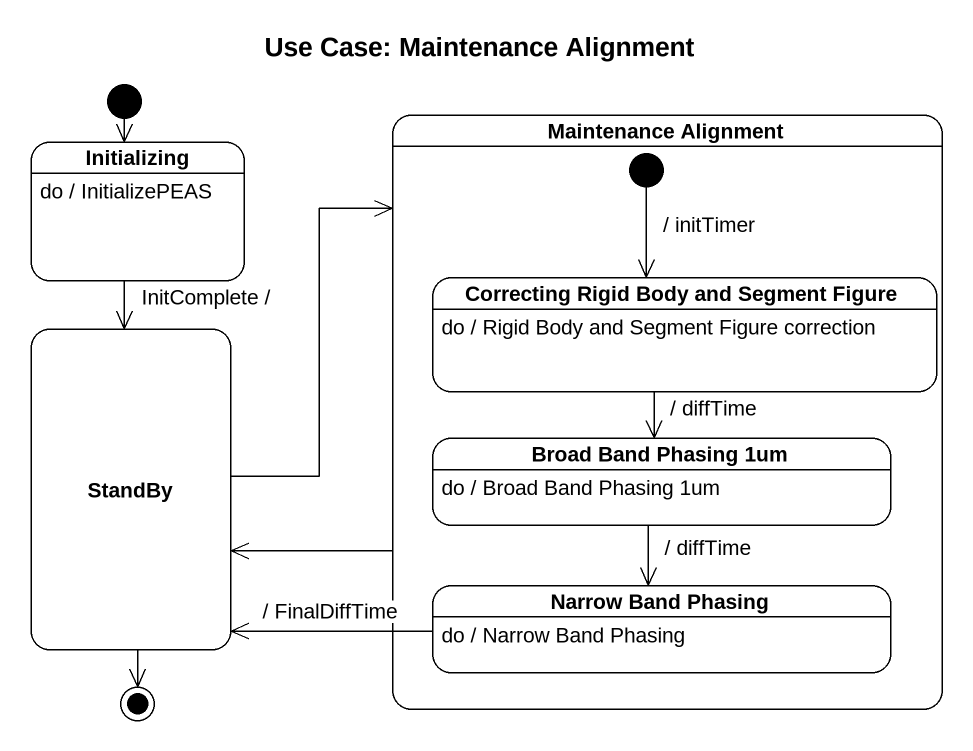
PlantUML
@startuml
title Use Case: Maintenance Alignment
hide empty description
state "Maintenance Alignment" as Maintenance_Alignment {
  state "Correcting Rigid Body and Segment Figure" as Correcting_Rigid_Body_and
  Correcting_Rigid_Body_and : do / Rigid Body and Segment Figure correction
  state "Broad Band Phasing 1um" as Broad_Band_Phasing_1um
  Broad_Band_Phasing_1um : do / Broad Band Phasing 1um
  state "Narrow Band Phasing" as Narrow_Band_Phasing
  Narrow_Band_Phasing : do / Narrow Band Phasing
  [*] --> Correcting_Rigid_Body_and : / initTimer
}
state Initializing
Initializing : do / InitializePEAS
state StandBy
[*] --> Initializing
Maintenance_Alignment -left-> StandBy
Initializing --> StandBy : InitComplete /
Correcting_Rigid_Body_and --> Broad_Band_Phasing_1um : / diffTime
StandBy -right-> Maintenance_Alignment
Broad_Band_Phasing_1um --> Narrow_Band_Phasing : / diffTime
Narrow_Band_Phasing -left-> StandBy : / FinalDiffTime
StandBy --> [*]
@enduml
